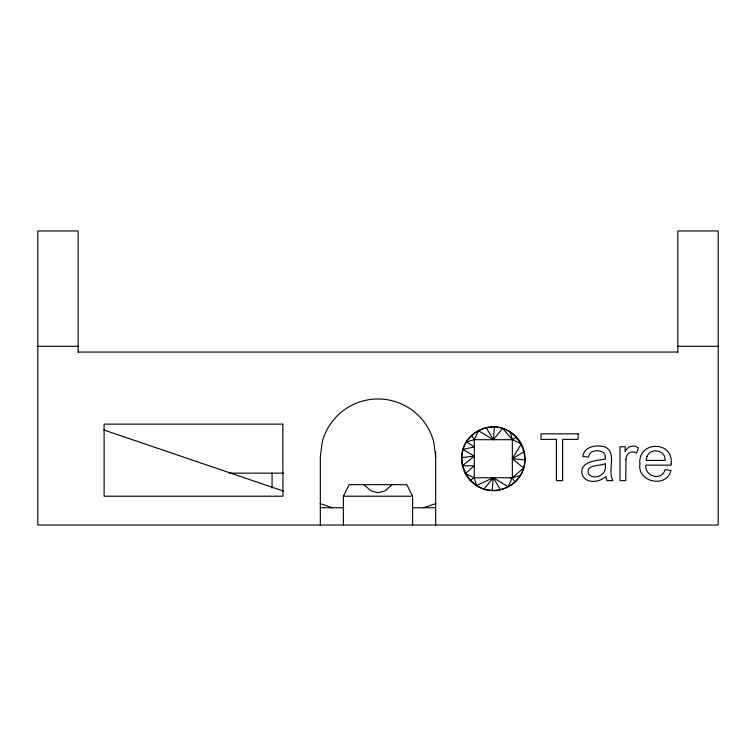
<?xml version="1.0" encoding="UTF-8"?>
<svg xmlns="http://www.w3.org/2000/svg" width="756" height="756" viewBox="0 0 756 756"><rect width="100%" height="100%" fill="white"/><g stroke="black" fill="none" stroke-linecap="round" stroke-linejoin="round"><path stroke-width="1.13" d="M494.49 427.036L493.318 439.699L478.491 430.693C442.109 450.491 471.309 505.698 508.155 486.76C544.537 466.953 515.337 411.755 478.491 430.693L474.295 439.699L474.295 477.754L476.46 485.588L493.318 477.754L508.155 486.76L512.351 477.754L523.634 468.058L512.351 458.722L521.356 443.895L512.351 439.699L502.655 428.416L493.318 439.699L486.25 427.811M492.147 490.417L493.318 477.754L500.396 489.642M343.404 525.033L343.404 496.201L349.168 484.672L406.832 484.672L412.596 496.201L412.596 525.033M392.099 484.672L385.125 490.842L378.113 492.742L371.101 490.956L363.938 484.672M483.991 489.037L493.318 477.754M516.565 437.148L512.351 439.699L474.295 439.699L466.461 441.863L474.295 446.938L463.012 449.395L474.295 456.237L462.407 465.8L474.295 465.8L465.29 473.558L474.295 477.754L512.351 477.754L520.185 475.59M470.081 480.306L474.295 477.754M524.239 451.653L512.351 458.722L525.014 459.894A31.714 31.714 0 0 1 476.46 485.588A31.714 31.714 0 0 1 478.491 430.693A31.714 31.714 0 0 1 525.014 459.894M423.615 507.739L435.881 503.562M510.432 478.198L512.814 477.386M461.632 457.55L474.295 456.237M37.8 346.286L78.161 346.286M677.839 346.286L718.2 346.286M78.161 352.05L677.839 352.05M229.578 473.143L283.613 473.143M343.404 496.201L412.596 496.201M320.336 507.739L343.763 507.739M412.237 507.739L435.664 507.739M103.827 429.975L283.509 491.107M320.119 503.562L332.385 507.739M514.902 481.959L512.351 477.754L512.351 439.699L510.187 431.865M471.744 435.484L474.295 439.699M435.664 456.633L433.698 441.712A57.664 57.664 0 0 0 322.302 441.712L320.336 456.633L320.336 525.033M677.839 352.183L677.839 230.967L718.2 230.967L718.2 525.033L37.8 525.033L37.8 230.967L78.161 230.967L78.161 352.183M435.664 451.634L435.664 525.033M272.075 473.143L272.075 488.13M605.386 457.616L605.358 459.119C596.323 460.451 577.971 461.699 582.526 475.552C586.958 484.152 599.81 482.29 605.83 476.441L606.983 480.627L612.984 480.627C606.955 470.676 617.567 453.042 605.102 446.994C596.89 444.415 584.275 446.163 582.763 456.407L588.376 457.172L589.557 454.11L591.239 452.145C595.085 450.141 600.132 450.226 603.76 452.674L604.98 454.63L605.386 457.616M671.158 463.617L671.12 465.148L645.851 465.148C644.348 476.45 661.963 481.591 665.025 469.712L670.959 470.449C666.943 488.367 636.892 482.422 639.916 463.967C637.355 440.833 673.52 440.238 671.158 463.617M605.358 465.724C607.172 474.749 593.592 481.118 588.338 473.634C585.9 464.004 599.971 466.424 605.358 463.617L605.358 465.724M625.987 459.393L625.751 480.627L620.005 480.627L620.005 446.739L625.174 446.739L625.174 451.871C627.064 446.276 633.717 444.245 638.414 447.826L636.439 453.146C631.732 449.716 625.684 453.883 625.987 459.393M647.06 456.435L646.172 460.423L665.091 460.423C665.923 450.113 650.5 447.165 647.06 456.435M282.857 424.125L104.111 424.125L104.111 496.201L282.914 496.201L282.857 424.125M578.104 433.849L541.022 433.849L541.022 439.368L556.435 439.368L556.435 480.627L562.625 480.627L562.625 439.368L578.104 439.368L578.104 433.849"/></g></svg>
